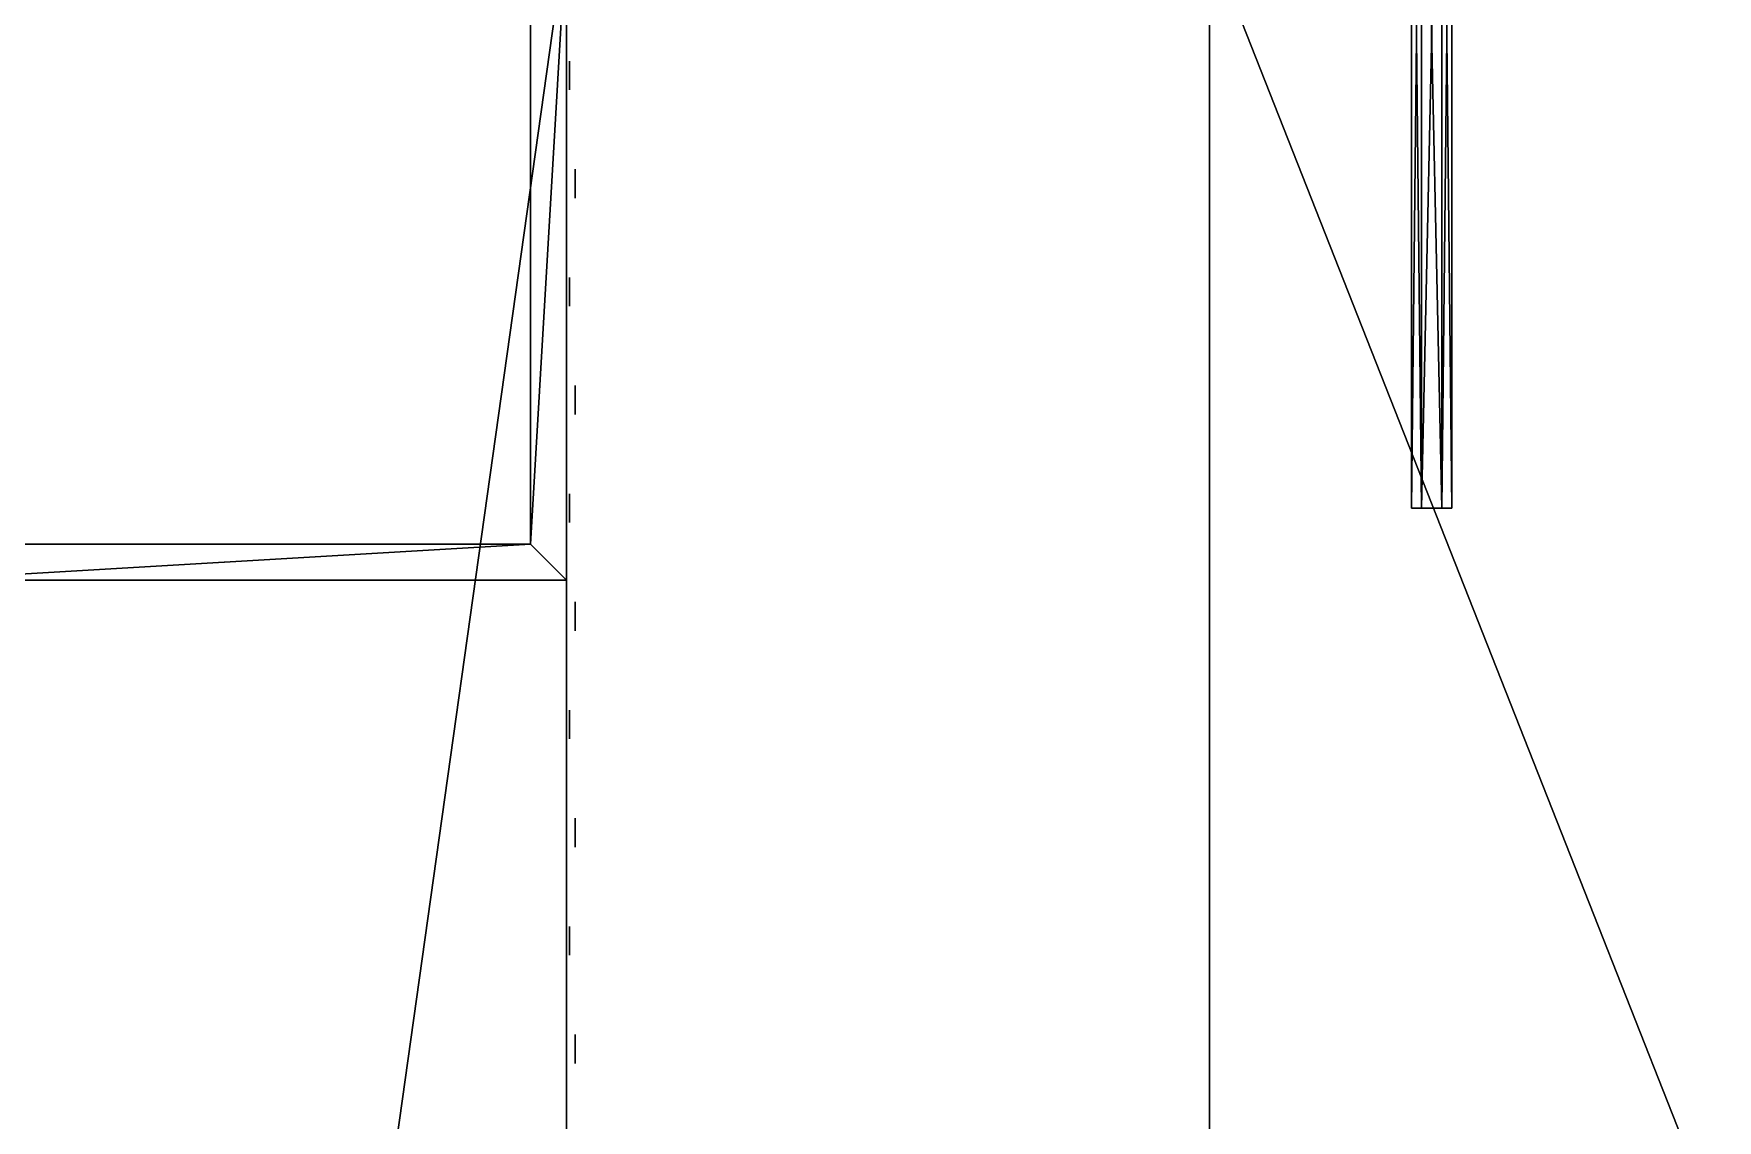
# Model space of a CAD drawing. Extents: x -22.3 to 67.4, y -36.4 to 41.8.
# Drawn here: x 56.35 to 62.19, y -20.53 to -16.76 of the extents above; entities that cross this region are included whole.
import ezdxf

# ---------------------------------------------------------------- set-up
doc = ezdxf.new("R2010")
doc.units = 0
doc.layers.get('0').update_dxf_attribs({"linetype": 'CONTINUOUS'})

# ---------------------------------------------------------------- blocks, each defined once
blk = doc.blocks.new('11ZSUN04')
at = {"color": 253, "linetype": 'BYBLOCK'}
mesh = blk.add_polyface(dxfattribs=at)
corners = [(19.93, 18.2639, 0.25), (19.93, 15, 0.25), (19.965, 15, 0.3106), (19.965, 18.2639, 0.3106), (20.035, 15, 0.3106), (20.035, 18.2639, 0.3106), (20.07, 15, 0.25), (20.07, 18.2639, 0.25), (20.035, 15, 0.1894), (20.035, 18.2639, 0.1894), (19.965, 15, 0.1894), (19.965, 18.2639, 0.1894), (20.0625, 18.5106, 0.25), (20.0495, 18.2639, 0.2995), (20.042, 18.5094, 0.2995), (20, 18.2639, 0.32), (19.9926, 18.5064, 0.32), (19.9505, 18.2639, 0.2995), (19.9432, 18.5034, 0.2995), (19.9228, 18.5022, 0.25), (19.9505, 18.2639, 0.2005), (19.9432, 18.5034, 0.2005), (20, 18.2639, 0.18), (19.9926, 18.5064, 0.18), (20.0495, 18.2639, 0.2005), (20.042, 18.5094, 0.2005), (20.0401, 18.7565, 0.25), (20.0197, 18.754, 0.2995), (19.9706, 18.748, 0.32), (19.9215, 18.742, 0.2995), (19.9011, 18.7395, 0.25), (19.9215, 18.742, 0.2005), (19.9706, 18.748, 0.18), (20.0197, 18.754, 0.2005), (20.0028, 19.0005, 0.25), (19.9826, 18.9968, 0.2995), (19.9339, 18.9878, 0.32), (19.8853, 18.9789, 0.2995), (19.8651, 18.9752, 0.25), (19.8853, 18.9789, 0.2005), (19.9339, 18.9878, 0.18), (19.9826, 18.9968, 0.2005), (19.9508, 19.2418, 0.25), (19.9309, 19.2369, 0.2995), (19.8828, 19.225, 0.32), (19.8348, 19.2131, 0.2995), (19.8149, 19.2082, 0.25), (19.8348, 19.2131, 0.2005), (19.8828, 19.225, 0.18), (19.9309, 19.2369, 0.2005), (19.8842, 19.4796, 0.25), (19.8646, 19.4734, 0.2995), (19.8174, 19.4586, 0.32), (19.7702, 19.4439, 0.2995), (19.7506, 19.4377, 0.25), (19.7702, 19.4439, 0.2005), (19.8174, 19.4586, 0.18), (19.8646, 19.4734, 0.2005), (19.8034, 19.7128, 0.25), (19.7842, 19.7055, 0.2995), (19.738, 19.6879, 0.32), (19.6917, 19.6703, 0.2995), (19.6725, 19.663, 0.25), (19.6917, 19.6703, 0.2005), (19.738, 19.6879, 0.18), (19.7842, 19.7055, 0.2005), (18.4512, 22.8691, 0.25), (18.4839, 22.8815, 0.3106), (19.7052, 19.6754, 0.3106), (18.5493, 22.9065, 0.3106), (19.7707, 19.7003, 0.3106), (18.582, 22.9189, 0.25), (18.5493, 22.9065, 0.1894), (19.7707, 19.7003, 0.1894), (18.4839, 22.8815, 0.1894), (19.7052, 19.6754, 0.1894), (19.4511, 24.32, 0.25), (19.112, 24.2649, 0.25), (19.4511, 24.2995, 0.2995), (19.1185, 24.2454, 0.2995), (19.4511, 24.25, 0.32), (19.1342, 24.1985, 0.32), (19.4511, 24.2005, 0.2995), (19.1498, 24.1515, 0.2995), (19.4511, 24.18, 0.25), (19.1563, 24.1321, 0.25), (19.4511, 24.2005, 0.2005), (19.1498, 24.1515, 0.2005), (19.4511, 24.25, 0.18), (19.1342, 24.1985, 0.18), (19.4511, 24.2995, 0.2005), (19.1185, 24.2454, 0.2005), (18.8078, 24.1051, 0.25), (18.8202, 24.0887, 0.2995), (18.8499, 24.0491, 0.32), (18.8797, 24.0096, 0.2995), (18.892, 23.9932, 0.25), (18.8797, 24.0096, 0.2005), (18.8499, 24.0491, 0.18), (18.8202, 24.0887, 0.2005), (18.57, 23.8572, 0.25), (18.5869, 23.8455, 0.2995), (18.6277, 23.8175, 0.32), (18.6684, 23.7894, 0.2995), (18.6853, 23.7777, 0.25), (18.6684, 23.7894, 0.2005), (18.6277, 23.8175, 0.18), (18.5869, 23.8455, 0.2005), (18.423, 23.5467, 0.25), (18.4427, 23.541, 0.2995), (18.4903, 23.5273, 0.32), (18.5378, 23.5135, 0.2995), (18.5575, 23.5079, 0.25), (18.5378, 23.5135, 0.2005), (18.4903, 23.5273, 0.18), (18.4427, 23.541, 0.2005), (18.382, 23.2056, 0.25), (18.4025, 23.2064, 0.2995), (18.4519, 23.2085, 0.32), (18.5014, 23.2106, 0.2995), (18.5219, 23.2114, 0.25), (18.5014, 23.2106, 0.2005), (18.4519, 23.2085, 0.18), (18.4025, 23.2064, 0.2005), (18.4703, 22.8764, 0.2995), (18.5166, 22.894, 0.32), (18.5628, 22.9116, 0.2995), (18.5628, 22.9116, 0.2005), (18.5166, 22.894, 0.18), (18.4703, 22.8764, 0.2005), (20.88, 24.32, 0.25), (19.4511, 24.285, 0.3106), (20.88, 24.285, 0.3106), (19.4511, 24.215, 0.3106), (20.88, 24.215, 0.3106), (20.88, 24.18, 0.25), (19.4511, 24.215, 0.1894), (20.88, 24.215, 0.1894), (19.4511, 24.285, 0.1894), (20.88, 24.285, 0.1894)]
mesh.append_faces([[corners[k] for k in face] for face in [(10, 1, 11), (0, 11, 1), (7, 12, 13), (14, 13, 12), (13, 14, 15), (16, 15, 14), (15, 16, 17), (18, 17, 16), (17, 18, 0), (19, 0, 18), (0, 19, 20), (21, 20, 19), (20, 21, 22), (23, 22, 21), (22, 23, 24), (25, 24, 23), (12, 26, 14), (27, 14, 26), (14, 27, 16), (28, 16, 27), (16, 28, 18), (29, 18, 28), (18, 29, 19), (30, 19, 29), (19, 30, 21), (31, 21, 30), (21, 31, 23), (32, 23, 31), (23, 32, 25), (33, 25, 32), (26, 34, 27), (35, 27, 34), (27, 35, 28), (36, 28, 35), (28, 36, 29), (37, 29, 36), (29, 37, 30), (38, 30, 37), (30, 38, 31), (39, 31, 38), (31, 39, 32), (40, 32, 39), (32, 40, 33), (41, 33, 40), (34, 42, 35), (43, 35, 42), (35, 43, 36), (44, 36, 43), (36, 44, 37), (45, 37, 44), (37, 45, 38), (46, 38, 45), (38, 46, 39), (47, 39, 46), (39, 47, 40), (48, 40, 47), (40, 48, 41), (49, 41, 48), (42, 50, 43), (51, 43, 50), (43, 51, 44), (52, 44, 51), (44, 52, 45), (53, 45, 52), (45, 53, 46), (54, 46, 53), (46, 54, 47), (55, 47, 54), (47, 55, 48), (56, 48, 55), (48, 56, 49), (57, 49, 56), (50, 58, 51), (59, 51, 58), (51, 59, 52), (60, 52, 59), (52, 60, 53), (61, 53, 60), (53, 61, 54), (62, 54, 61), (54, 62, 55), (63, 55, 62), (55, 63, 56), (64, 56, 63), (56, 64, 57), (65, 57, 64), (66, 62, 67), (68, 67, 62), (67, 68, 69), (70, 69, 68), (69, 70, 71), (58, 71, 70), (71, 58, 72), (73, 72, 58), (72, 73, 74), (75, 74, 73), (76, 77, 78), (79, 78, 77), (78, 79, 80), (81, 80, 79), (80, 81, 82), (83, 82, 81), (82, 83, 84), (85, 84, 83), (84, 85, 86), (87, 86, 85), (86, 87, 88), (89, 88, 87), (88, 89, 90), (91, 90, 89), (77, 92, 79), (93, 79, 92), (79, 93, 81), (94, 81, 93), (81, 94, 83), (95, 83, 94), (83, 95, 85), (96, 85, 95), (85, 96, 87), (97, 87, 96), (87, 97, 89), (98, 89, 97), (89, 98, 91), (99, 91, 98), (92, 100, 93), (101, 93, 100), (93, 101, 94), (102, 94, 101), (94, 102, 95), (103, 95, 102), (95, 103, 96), (104, 96, 103), (96, 104, 97), (105, 97, 104), (97, 105, 98), (106, 98, 105), (98, 106, 99), (107, 99, 106), (100, 108, 101), (109, 101, 108), (101, 109, 102), (110, 102, 109), (102, 110, 103), (111, 103, 110), (103, 111, 104), (112, 104, 111), (104, 112, 105), (113, 105, 112), (105, 113, 106), (114, 106, 113), (106, 114, 107), (115, 107, 114), (108, 116, 109), (117, 109, 116), (109, 117, 110), (118, 110, 117), (110, 118, 111), (119, 111, 118), (111, 119, 112), (120, 112, 119), (112, 120, 113), (121, 113, 120), (113, 121, 114), (122, 114, 121), (114, 122, 115), (123, 115, 122), (116, 66, 117), (124, 117, 66), (117, 124, 118), (125, 118, 124), (118, 125, 119), (126, 119, 125), (119, 126, 120), (71, 120, 126), (120, 71, 121), (127, 121, 71), (121, 127, 122), (128, 122, 127), (122, 128, 123), (129, 123, 128), (138, 76, 139), (130, 139, 76)]], dxfattribs={"vtx1": -1, "color": 253})
mesh.append_faces([[corners[k] for k in face] for face in [(0, 1, 2), (2, 3, 0), (3, 2, 4), (4, 5, 3), (5, 4, 6), (6, 7, 5), (7, 6, 8), (8, 9, 7), (9, 8, 10), (10, 11, 9), (7, 24, 25), (25, 12, 7), (12, 25, 33), (33, 26, 12), (26, 33, 41), (41, 34, 26), (34, 41, 49), (49, 42, 34), (42, 49, 57), (57, 50, 42), (50, 57, 65), (65, 58, 50), (66, 74, 75), (75, 62, 66), (76, 90, 91), (91, 77, 76), (77, 91, 99), (99, 92, 77), (92, 99, 107), (107, 100, 92), (100, 107, 115), (115, 108, 100), (108, 115, 123), (123, 116, 108), (116, 123, 129), (129, 66, 116), (130, 76, 131), (131, 132, 130), (132, 131, 133), (133, 134, 132), (134, 133, 84), (84, 135, 134), (135, 84, 136), (136, 137, 135), (137, 136, 138), (138, 139, 137)]], dxfattribs={"vtx2": -1, "color": 253})
mesh = blk.add_polyface(dxfattribs=at)
corners = [(3.25, 14.75), (3.25, 17), (3.25, 14.75, 0.375), (3.25, 17, 0.375), (1, 17), (1, 17, 0.375), (1, 14.75), (1, 14.75, 0.375), (3.125, 14.875, 0.375), (3.125, 16.875, 0.375), (3.125, 14.875, 0.5), (3.125, 16.875, 0.5), (1.125, 16.875, 0.375), (1.125, 16.875, 0.5), (1.125, 14.875, 0.375), (1.125, 14.875, 0.5), (3.25, 1), (3.25, 3.25), (3.25, 1, 0.375), (3.25, 3.25, 0.375), (1, 3.25), (1, 3.25, 0.375), (1, 1), (1, 1, 0.375), (3.125, 1.125, 0.375), (3.125, 3.125, 0.375), (3.125, 1.125, 0.5), (3.125, 3.125, 0.5), (1.125, 3.125, 0.375), (1.125, 3.125, 0.5), (1.125, 1.125, 0.375), (1.125, 1.125, 0.5), (17, 14.75), (17, 17), (17, 14.75, 0.375), (17, 17, 0.375), (14.75, 17), (14.75, 17, 0.375), (14.75, 14.75), (14.75, 14.75, 0.375), (16.875, 14.875, 0.375), (16.875, 16.875, 0.375), (16.875, 14.875, 0.5), (16.875, 16.875, 0.5), (14.875, 16.875, 0.375), (14.875, 16.875, 0.5), (14.875, 14.875, 0.375), (14.875, 14.875, 0.5), (14.875, 1.125, 0.375), (14.75, 1, 0.375), (16.875, 1.125, 0.375), (17, 1, 0.375), (14.875, 3.125, 0.375), (14.75, 3.25, 0.375), (16.875, 3.125, 0.375), (17, 3.25, 0.375), (16.875, 1.125, 0.5), (16.875, 3.125, 0.5), (14.875, 3.125, 0.5), (14.875, 1.125, 0.5), (17, 1), (17, 3.25), (14.75, 3.25), (14.75, 1)]
mesh.append_faces([[corners[k] for k in face] for face in [(0, 1, 2), (1, 4, 3), (4, 6, 5), (6, 0, 7), (8, 9, 10), (9, 12, 11), (12, 14, 13), (14, 8, 15), (9, 3, 12), (5, 12, 3), (14, 7, 8), (2, 8, 7), (16, 17, 18), (17, 20, 19), (20, 22, 21), (22, 16, 23), (24, 25, 26), (25, 28, 27), (28, 30, 29), (30, 24, 31), (25, 19, 28), (21, 28, 19), (30, 23, 24), (18, 24, 23), (32, 33, 34), (33, 36, 35), (36, 38, 37), (38, 32, 39), (40, 41, 42), (41, 44, 43), (44, 46, 45), (46, 40, 47), (41, 35, 44), (37, 44, 35), (46, 39, 40), (34, 40, 39), (48, 49, 50), (51, 50, 49), (54, 55, 52), (53, 52, 55), (50, 54, 56), (54, 52, 57), (52, 48, 58), (48, 50, 59), (60, 61, 51), (61, 62, 55), (62, 63, 53), (63, 60, 49)]], dxfattribs={"vtx1": -1, "color": 253})
mesh.append_faces([[corners[k] for k in face] for face in [(1, 3, 2), (4, 5, 3), (6, 7, 5), (0, 2, 7), (9, 11, 10), (12, 13, 11), (14, 15, 13), (8, 10, 15), (8, 2, 3), (3, 9, 8), (12, 5, 7), (7, 14, 12), (17, 19, 18), (20, 21, 19), (22, 23, 21), (16, 18, 23), (25, 27, 26), (28, 29, 27), (30, 31, 29), (24, 26, 31), (24, 18, 19), (19, 25, 24), (28, 21, 23), (23, 30, 28), (33, 35, 34), (36, 37, 35), (38, 39, 37), (32, 34, 39), (41, 43, 42), (44, 45, 43), (46, 47, 45), (40, 42, 47), (40, 34, 35), (35, 41, 40), (44, 37, 39), (39, 46, 44), (52, 53, 49), (49, 48, 52), (50, 51, 55), (55, 54, 50), (54, 57, 56), (52, 58, 57), (48, 59, 58), (50, 56, 59), (61, 55, 51), (62, 53, 55), (63, 49, 53), (60, 51, 49)]], dxfattribs={"vtx2": -1, "color": 253})
at = {"color": 0, "linetype": 'BYBLOCK'}
mesh = blk.add_polyface(dxfattribs=at)
corners = [(19.23, -0.779, 1.8117), (19.23, -0.779, 1.0617), (26.23, -0.779), (26.23, -0.779, 0.75), (19.23, 16.971, 1.0617), (19.23, 16.971, 1.8117), (26.23, 16.971, 0.75), (14.75, 1, 0.5), (17, 1, 0.5), (14.75, 1, 2.75), (17, 1, 2.75), (17, 17, 0.5), (17, 17, 2.75), (14.846, 9, 5.525), (14.6916, 12.6814, 5.625), (14.8408, 9, 5.625), (14.8408, 9, 18.2), (14.846, 9, 18.3), (14.6916, 5.3186, 18.2), (14.6948, 5.3178, 18.3), (14.2451, 1.6613, 18.2), (14.2423, 1.6604, 18.3), (14.7248, 5.3178, 18.3), (14.876, 9, 18.3), (14.8437, 9, 18.6), (14.6925, 5.1943, 18.6), (14.2723, 1.6604, 18.3), (14.24, 1.4125, 18.6), (14.9005, 9, 17.1), (14.7687, 12.255, 17.1), (14.8708, 9, 18.2), (14.7216, 5.3186, 18.2), (14.7687, 5.745, 17.1), (14.3741, 2.5114, 17.1), (14.2751, 1.6613, 18.2), (14.24, 5.2063, 18.6), (14.24, 9, 18.6), (14.6916, 12.6814, 18.2), (14.7229, 5.6993, 16.9703), (14.3487, 2.6736, 16.9703), (14.8619, 9, 16.9703), (14.8437, 9, 5.225), (14.6925, 5.1943, 5.225), (14.24, 5.2063, 5.225), (14.24, 9, 5.225), (14.7216, 5.3186, 5.625), (14.7687, 5.745, 6.725), (14.3741, 2.5114, 6.725), (14.2751, 1.6613, 5.625), (14.8708, 9, 5.625), (14.9005, 9, 6.725), (14.7687, 12.255, 6.725), (14.7248, 5.3178, 5.525), (14.2723, 1.6604, 5.525), (14.24, 1.4125, 5.225), (14.876, 9, 5.525), (14.6948, 5.3178, 5.525), (14.6916, 5.3186, 5.625), (14.2451, 1.6613, 5.625), (14.2423, 1.6604, 5.525), (14.7229, 5.6993, 6.8547), (14.3487, 2.6736, 6.8547), (14.8619, 9, 6.8547)]
mesh.append_faces([[corners[k] for k in face] for face in [(16, 17, 18), (18, 19, 20), (32, 31, 33), (38, 32, 39), (40, 32, 38), (45, 47, 48), (42, 53, 54), (41, 52, 42), (56, 58, 59), (13, 57, 56), (46, 61, 47), (51, 62, 50)]], dxfattribs={"vtx0": -1, "vtx1": -1, "color": 0})
mesh.append_faces([[corners[k] for k in face] for face in [(13, 14, 15), (36, 35, 24), (43, 44, 41)]], dxfattribs={"vtx0": -1, "vtx1": -1, "vtx2": -1, "color": 0})
mesh.append_faces([[corners[k] for k in face] for face in [(18, 17, 19), (20, 19, 21), (22, 24, 25), (26, 25, 27), (33, 31, 34), (17, 16, 37), (39, 32, 33), (40, 29, 28), (45, 46, 47), (56, 57, 58), (13, 15, 57), (46, 60, 61), (46, 62, 60)]], dxfattribs={"vtx0": -1, "vtx2": -1, "color": 0})
mesh.append_faces([[corners[k] for k in face] for face in [(1, 0, 4), (0, 3, 5), (3, 2, 6), (7, 8, 9), (8, 11, 10)]], dxfattribs={"vtx1": -1, "color": 0})
mesh.append_faces([[corners[k] for k in face] for face in [(22, 23, 24), (26, 22, 25), (28, 29, 30), (30, 31, 28), (32, 28, 31), (25, 24, 35), (28, 32, 40), (41, 42, 43), (45, 49, 50), (50, 46, 45), (51, 50, 49), (52, 53, 42), (55, 52, 41), (46, 50, 62)]], dxfattribs={"vtx1": -1, "vtx2": -1, "color": 0})
mesh.append_faces([[corners[k] for k in face] for face in [(0, 1, 2), (2, 3, 0), (8, 10, 9), (9, 10, 12)]], dxfattribs={"vtx2": -1, "color": 0})
mesh = blk.add_polyface(dxfattribs=at)
corners = [(19.23, 16.971, 1.8117), (19.23, 16.971, 1.0617), (19.23, -0.779, 1.8117), (26.23, 16.971, 0.75), (26.23, 16.971), (26.23, -0.779, 0.75), (26.23, -0.779), (14.5, 17, 1.375), (14.5, 16.93, 1.475), (14.5, 17, 1.875), (14.5, 16.93, 1.775), (14.75, 17, 1.875), (14.75, 17, 1.375), (17, 17, 0.5), (17, 17, 2.75), (17, 1, 2.75), (14.75, 17, 0.5), (14.75, 17, 2.75), (14.75, 1, 2.75), (14.846, 9, 5.525), (14.6948, 12.6822, 5.525), (14.6916, 12.6814, 5.625), (14.2423, 16.3396, 18.3), (14.6948, 12.6822, 18.3), (14.2451, 16.3387, 18.2), (14.6916, 12.6814, 18.2), (14.2723, 16.3396, 18.3), (14.24, 16.5875, 18.6), (14.6925, 12.8057, 18.6), (14.7248, 12.6822, 18.3), (14.8437, 9, 18.6), (14.876, 9, 18.3), (14.2751, 16.3387, 18.2), (14.7216, 12.6814, 18.2), (14.3741, 15.4886, 17.1), (14.7687, 12.255, 17.1), (14.8708, 9, 18.2), (14.24, 12.7937, 18.6), (14.24, 9, 18.6), (14.846, 9, 18.3), (14.3684, 15.5264, 17.0924), (14.3432, 15.3633, 16.9629), (14.3636, 15.5585, 17.0707), (14.3385, 15.3946, 16.9418), (14.7229, 12.3007, 16.9703), (14.8619, 9, 16.9703), (14.3487, 15.3264, 16.9703), (14.6925, 12.8057, 5.225), (14.8437, 9, 5.225), (14.24, 9, 5.225), (14.24, 12.7937, 5.225), (14.24, 16.5875, 5.225), (14.8708, 9, 5.625), (14.7216, 12.6814, 5.625), (14.7687, 12.255, 6.725), (14.2751, 16.3387, 5.625), (14.3741, 15.4886, 6.725), (14.7248, 12.6822, 5.525), (14.876, 9, 5.525), (14.2723, 16.3396, 5.525), (14.2423, 16.3396, 5.525), (14.2451, 16.3387, 5.625), (14.3684, 15.5264, 6.7326), (14.3636, 15.5585, 6.7543), (14.3385, 15.3946, 6.8832), (14.3432, 15.3633, 6.8621), (14.7229, 12.3007, 6.8547), (14.8619, 9, 6.8547), (14.3487, 15.3264, 6.8547), (14.8408, 9, 5.625)]
mesh.append_faces([[corners[k] for k in face] for face in [(9, 11, 7), (12, 7, 11), (24, 23, 25), (26, 28, 29), (29, 30, 31), (34, 33, 35), (39, 25, 23), (44, 35, 45), (46, 35, 44), (47, 57, 48), (51, 59, 47), (69, 19, 21)]], dxfattribs={"vtx0": -1, "vtx1": -1, "color": 0})
mesh.append_faces([[corners[k] for k in face] for face in [(19, 20, 21), (37, 38, 28), (49, 50, 47)]], dxfattribs={"vtx0": -1, "vtx1": -1, "vtx2": -1, "color": 0})
mesh.append_faces([[corners[k] for k in face] for face in [(26, 27, 28), (29, 28, 30), (53, 56, 54), (48, 57, 58), (47, 59, 57), (20, 61, 21), (54, 66, 67), (54, 68, 66), (21, 19, 20)]], dxfattribs={"vtx0": -1, "vtx2": -1, "color": 0})
mesh.append_faces([[corners[k] for k in face] for face in [(0, 1, 2), (3, 4, 0), (1, 0, 4), (3, 0, 5), (4, 3, 6), (7, 8, 9), (10, 9, 8), (13, 16, 14)]], dxfattribs={"vtx1": -1, "color": 0})
mesh.append_faces([[corners[k] for k in face] for face in [(22, 23, 24), (32, 33, 34), (33, 36, 35), (28, 27, 37), (30, 28, 38), (40, 34, 41), (42, 40, 43), (34, 35, 46), (47, 48, 49), (51, 47, 50), (52, 53, 54), (53, 55, 56), (20, 60, 61), (62, 63, 64), (56, 62, 65), (54, 56, 68)]], dxfattribs={"vtx1": -1, "vtx2": -1, "color": 0})
mesh.append_faces([[corners[k] for k in face] for face in [(13, 14, 15), (16, 17, 14), (14, 17, 18)]], dxfattribs={"vtx2": -1, "color": 0})
at = {"color": 253, "linetype": 'BYBLOCK'}
mesh = blk.add_polyface(dxfattribs=at)
corners = [(17.03, 16.1683, 1.275), (17.03, 16.125, 1.25), (17.03, 16.175, 1.25), (17.03, 16.1683, 1.225), (17.01, 16.5433, 0.9), (17.01, 16.5, 0.875), (17.01, 16.55, 0.875), (17.01, 16.525, 0.9183), (17.01, 16.5, 0.925), (17.01, 16.475, 0.9183), (17.01, 16.4567, 0.9), (17.01, 16.45, 0.875), (17.01, 16.4567, 0.85), (17.01, 16.475, 0.8317), (17.01, 16.5, 0.825), (17.01, 16.525, 0.8317), (17.01, 16.5433, 0.85), (17.01, 16.5433, 1.65), (17.01, 16.5, 1.625), (17.01, 16.55, 1.625), (17.01, 16.525, 1.6683), (17.01, 16.5, 1.675), (17.01, 16.475, 1.6683), (17.01, 16.4567, 1.65), (17.01, 16.45, 1.625), (17.01, 16.4567, 1.6), (17.01, 16.475, 1.5817), (17.01, 16.5, 1.575), (17.01, 16.525, 1.5817), (17.01, 16.5433, 1.6), (17.01, 16.5433, 2.4), (17.01, 16.5, 2.375), (17.01, 16.55, 2.375), (17.01, 16.525, 2.4183), (17.01, 16.5, 2.425), (17.01, 16.475, 2.4183), (17.01, 16.4567, 2.4), (17.01, 16.45, 2.375), (17.01, 16.4567, 2.35), (17.01, 16.475, 2.3317), (17.01, 16.5, 2.325), (17.01, 16.525, 2.3317), (17.01, 16.5433, 2.35)]
mesh.append_faces([[corners[k] for k in face] for face in [(1, 3, 2), (5, 16, 6), (18, 29, 19), (31, 42, 32)]], dxfattribs={"color": 253})
mesh.append_faces([[corners[k] for k in face] for face in [(0, 1, 2), (4, 5, 6), (7, 5, 4), (8, 5, 7), (9, 5, 8), (10, 5, 9), (11, 5, 10), (12, 5, 11), (13, 5, 12), (14, 5, 13), (15, 5, 14), (16, 5, 15), (17, 18, 19), (20, 18, 17), (21, 18, 20), (22, 18, 21), (23, 18, 22), (24, 18, 23), (25, 18, 24), (26, 18, 25), (27, 18, 26), (28, 18, 27), (29, 18, 28), (30, 31, 32), (33, 31, 30), (34, 31, 33), (35, 31, 34), (36, 31, 35), (37, 31, 36), (38, 31, 37), (39, 31, 38), (40, 31, 39), (41, 31, 40), (42, 31, 41)]], dxfattribs={"vtx0": -1, "color": 253})
mesh = blk.add_polyface(dxfattribs=at)
corners = [(17.03, 16.1683, 2.025), (17.03, 16.125, 2), (17.03, 16.175, 2), (17.03, 16.15, 2.0433), (17.03, 16.125, 2.05), (17.03, 16.1, 2.0433), (17.03, 16.0817, 2.025), (17.03, 16.075, 2), (17.03, 16.0817, 1.975), (17.03, 16.1, 1.9567), (17.03, 16.125, 1.95), (17.03, 16.15, 1.9567), (17.03, 16.1683, 1.975), (17.03, 16.15, 1.2933), (17.03, 16.125, 1.25), (17.03, 16.1683, 1.275), (17.03, 16.125, 1.3), (17.03, 16.1, 1.2933), (17.03, 16.0817, 1.275), (17.03, 16.075, 1.25), (17.03, 16.0817, 1.225), (17.03, 16.1, 1.2067), (17.03, 16.125, 1.2), (17.03, 16.15, 1.2067), (17.03, 16.1683, 1.225), (17.01, 15.7933, 0.9), (17.01, 15.75, 0.875), (17.01, 15.8, 0.875), (17.01, 15.775, 0.9183), (17.01, 15.7933, 0.85), (17.01, 15.775, 0.8317), (17.01, 15.7933, 1.65), (17.01, 15.75, 1.625), (17.01, 15.8, 1.625), (17.01, 15.775, 1.6683), (17.01, 15.775, 1.5817), (17.01, 15.75, 1.575), (17.01, 15.7933, 1.6), (17.01, 15.7933, 2.4), (17.01, 15.75, 2.375), (17.01, 15.8, 2.375), (17.01, 15.775, 2.4183), (17.01, 15.75, 2.425), (17.01, 15.775, 2.3317), (17.01, 15.75, 2.325), (17.01, 15.7933, 2.35)]
mesh.append_faces([[corners[k] for k in face] for face in [(1, 12, 2), (26, 29, 27), (32, 37, 33), (39, 45, 40)]], dxfattribs={"color": 253})
mesh.append_faces([[corners[k] for k in face] for face in [(0, 1, 2), (3, 1, 0), (4, 1, 3), (5, 1, 4), (6, 1, 5), (7, 1, 6), (8, 1, 7), (9, 1, 8), (10, 1, 9), (11, 1, 10), (12, 1, 11), (13, 14, 15), (16, 14, 13), (17, 14, 16), (18, 14, 17), (19, 14, 18), (20, 14, 19), (21, 14, 20), (22, 14, 21), (23, 14, 22), (24, 14, 23), (25, 26, 27), (28, 26, 25), (29, 26, 30), (31, 32, 33), (34, 32, 31), (35, 32, 36), (37, 32, 35), (38, 39, 40), (41, 39, 38), (42, 39, 41), (43, 39, 44), (45, 39, 43)]], dxfattribs={"vtx0": -1, "color": 253})
mesh = blk.add_polyface(dxfattribs=at)
corners = [(17.03, 15.4183, 2.025), (17.03, 15.375, 2), (17.03, 15.425, 2), (17.03, 15.4, 2.0433), (17.03, 15.375, 2.05), (17.03, 15.35, 2.0433), (17.03, 15.375, 1.95), (17.03, 15.35, 1.9567), (17.03, 15.4, 1.9567), (17.03, 15.4183, 1.975), (17.03, 15.4183, 1.275), (17.03, 15.375, 1.25), (17.03, 15.425, 1.25), (17.03, 15.4, 1.2933), (17.03, 15.375, 1.3), (17.03, 15.35, 1.2933), (17.03, 15.35, 1.2067), (17.03, 15.3317, 1.225), (17.03, 15.375, 1.2), (17.03, 15.4, 1.2067), (17.03, 15.4183, 1.225), (17.01, 15.75, 0.925), (17.01, 15.75, 0.875), (17.01, 15.775, 0.9183), (17.01, 15.725, 0.9183), (17.01, 15.7067, 0.9), (17.01, 15.7, 0.875), (17.01, 15.7067, 0.85), (17.01, 15.725, 0.8317), (17.01, 15.75, 0.825), (17.01, 15.775, 0.8317), (17.01, 15.75, 1.675), (17.01, 15.75, 1.625), (17.01, 15.775, 1.6683), (17.01, 15.725, 1.6683), (17.01, 15.7067, 1.65), (17.01, 15.7, 1.625), (17.01, 15.7067, 1.6), (17.01, 15.725, 1.5817), (17.01, 15.75, 1.575), (17.01, 15.725, 2.4183), (17.01, 15.75, 2.375), (17.01, 15.75, 2.425), (17.01, 15.7067, 2.4), (17.01, 15.7, 2.375), (17.01, 15.7067, 2.35), (17.01, 15.725, 2.3317), (17.01, 15.75, 2.325)]
mesh.append_faces([[corners[k] for k in face] for face in [(1, 9, 2), (11, 20, 12)]], dxfattribs={"color": 253})
mesh.append_faces([[corners[k] for k in face] for face in [(0, 1, 2), (3, 1, 0), (4, 1, 3), (5, 1, 4), (6, 1, 7), (8, 1, 6), (9, 1, 8), (10, 11, 12), (13, 11, 10), (14, 11, 13), (15, 11, 14), (16, 11, 17), (18, 11, 16), (19, 11, 18), (20, 11, 19), (21, 22, 23), (24, 22, 21), (25, 22, 24), (26, 22, 25), (27, 22, 26), (28, 22, 27), (29, 22, 28), (30, 22, 29), (31, 32, 33), (34, 32, 31), (35, 32, 34), (36, 32, 35), (37, 32, 36), (38, 32, 37), (39, 32, 38), (40, 41, 42), (43, 41, 40), (44, 41, 43), (45, 41, 44), (46, 41, 45), (47, 41, 46)]], dxfattribs={"vtx0": -1, "color": 253})
mesh = blk.add_polyface(dxfattribs=at)
corners = [(17.03, 15.3317, 2.025), (17.03, 15.375, 2), (17.03, 15.35, 2.0433), (17.03, 15.325, 2), (17.03, 15.3317, 1.975), (17.03, 15.35, 1.9567), (17.03, 15.3317, 1.275), (17.03, 15.375, 1.25), (17.03, 15.35, 1.2933), (17.03, 15.325, 1.25), (17.03, 15.3317, 1.225), (17.01, 15.0433, 0.9), (17.01, 15, 0.875), (17.01, 15.05, 0.875), (17.01, 15.025, 0.9183), (17.01, 15, 0.925), (17.01, 14.975, 0.9183), (17.01, 14.9567, 0.9), (17.01, 14.975, 0.8317), (17.01, 14.9567, 0.85), (17.01, 15, 0.825), (17.01, 15.025, 0.8317), (17.01, 15.0433, 0.85), (17.01, 15.0433, 1.65), (17.01, 15, 1.625), (17.01, 15.05, 1.625), (17.01, 15.025, 1.6683), (17.01, 15, 1.675), (17.01, 14.975, 1.6683), (17.01, 14.9567, 1.65), (17.01, 14.975, 1.5817), (17.01, 14.9567, 1.6), (17.01, 15, 1.575), (17.01, 15.025, 1.5817), (17.01, 15.0433, 1.6), (17.01, 15.0433, 2.4), (17.01, 15, 2.375), (17.01, 15.05, 2.375), (17.01, 15.025, 2.4183), (17.01, 15, 2.425), (17.01, 14.975, 2.4183), (17.01, 14.9567, 2.4), (17.01, 14.975, 2.3317), (17.01, 14.9567, 2.35), (17.01, 15, 2.325), (17.01, 15.025, 2.3317), (17.01, 15.0433, 2.35)]
mesh.append_faces([[corners[k] for k in face] for face in [(12, 22, 13), (24, 34, 25), (36, 46, 37)]], dxfattribs={"color": 253})
mesh.append_faces([[corners[k] for k in face] for face in [(0, 1, 2), (3, 1, 0), (4, 1, 3), (5, 1, 4), (6, 7, 8), (9, 7, 6), (10, 7, 9), (11, 12, 13), (14, 12, 11), (15, 12, 14), (16, 12, 15), (17, 12, 16), (18, 12, 19), (20, 12, 18), (21, 12, 20), (22, 12, 21), (23, 24, 25), (26, 24, 23), (27, 24, 26), (28, 24, 27), (29, 24, 28), (30, 24, 31), (32, 24, 30), (33, 24, 32), (34, 24, 33), (35, 36, 37), (38, 36, 35), (39, 36, 38), (40, 36, 39), (41, 36, 40), (42, 36, 43), (44, 36, 42), (45, 36, 44), (46, 36, 45)]], dxfattribs={"vtx0": -1, "color": 253})
mesh = blk.add_polyface(dxfattribs=at)
corners = [(17.03, 14.6683, 2.025), (17.03, 14.625, 2), (17.03, 14.675, 2), (17.03, 14.65, 2.0433), (17.03, 14.625, 2.05), (17.03, 14.6, 2.0433), (17.03, 14.5817, 2.025), (17.03, 14.575, 2), (17.03, 14.5817, 1.975), (17.03, 14.6, 1.9567), (17.03, 14.625, 1.95), (17.03, 14.65, 1.9567), (17.03, 14.6683, 1.975), (17.03, 14.6683, 1.275), (17.03, 14.625, 1.25), (17.03, 14.675, 1.25), (17.03, 14.65, 1.2933), (17.03, 14.625, 1.3), (17.03, 14.6, 1.2933), (17.03, 14.5817, 1.275), (17.03, 14.575, 1.25), (17.03, 14.5817, 1.225), (17.03, 14.6, 1.2067), (17.03, 14.625, 1.2), (17.03, 14.65, 1.2067), (17.03, 14.6683, 1.225), (17.01, 14.95, 0.875), (17.01, 15, 0.875), (17.01, 14.9567, 0.9), (17.01, 14.9567, 0.85), (17.01, 14.95, 1.625), (17.01, 15, 1.625), (17.01, 14.9567, 1.65), (17.01, 14.9567, 1.6), (17.01, 14.95, 2.375), (17.01, 15, 2.375), (17.01, 14.9567, 2.4), (17.01, 14.9567, 2.35), (17.01, 14.2933, 0.9), (17.01, 14.25, 0.875), (17.01, 14.3, 0.875), (17.01, 14.2933, 0.85), (17.01, 14.2933, 1.65), (17.01, 14.25, 1.625), (17.01, 14.3, 1.625), (17.01, 14.2933, 1.6), (17.01, 14.2933, 2.4), (17.01, 14.25, 2.375), (17.01, 14.3, 2.375), (17.01, 14.275, 2.4183), (17.01, 14.2933, 2.35), (17.01, 14.275, 2.3317)]
mesh.append_faces([[corners[k] for k in face] for face in [(1, 12, 2), (14, 25, 15), (39, 41, 40), (43, 45, 44), (47, 50, 48)]], dxfattribs={"color": 253})
mesh.append_faces([[corners[k] for k in face] for face in [(0, 1, 2), (3, 1, 0), (4, 1, 3), (5, 1, 4), (6, 1, 5), (7, 1, 6), (8, 1, 7), (9, 1, 8), (10, 1, 9), (11, 1, 10), (12, 1, 11), (13, 14, 15), (16, 14, 13), (17, 14, 16), (18, 14, 17), (19, 14, 18), (20, 14, 19), (21, 14, 20), (22, 14, 21), (23, 14, 22), (24, 14, 23), (25, 14, 24), (26, 27, 28), (29, 27, 26), (30, 31, 32), (33, 31, 30), (34, 35, 36), (37, 35, 34), (38, 39, 40), (42, 43, 44), (46, 47, 48), (49, 47, 46), (50, 47, 51)]], dxfattribs={"vtx0": -1, "color": 253})
mesh = blk.add_polyface(dxfattribs=at)
corners = [(17.03, 13.9183, 2.025), (17.03, 13.875, 2), (17.03, 13.925, 2), (17.03, 13.9, 2.0433), (17.03, 13.9183, 1.975), (17.03, 13.9, 1.9567), (17.03, 13.9183, 1.275), (17.03, 13.875, 1.25), (17.03, 13.925, 1.25), (17.03, 13.9, 1.2933), (17.03, 13.9, 1.2067), (17.03, 13.875, 1.2), (17.03, 13.9183, 1.225), (17.01, 14.275, 0.9183), (17.01, 14.25, 0.875), (17.01, 14.2933, 0.9), (17.01, 14.25, 0.925), (17.01, 14.225, 0.9183), (17.01, 14.2067, 0.9), (17.01, 14.2, 0.875), (17.01, 14.2067, 0.85), (17.01, 14.225, 0.8317), (17.01, 14.25, 0.825), (17.01, 14.275, 0.8317), (17.01, 14.2933, 0.85), (17.01, 14.275, 1.6683), (17.01, 14.25, 1.625), (17.01, 14.2933, 1.65), (17.01, 14.25, 1.675), (17.01, 14.225, 1.6683), (17.01, 14.2067, 1.65), (17.01, 14.2, 1.625), (17.01, 14.2067, 1.6), (17.01, 14.225, 1.5817), (17.01, 14.25, 1.575), (17.01, 14.275, 1.5817), (17.01, 14.2933, 1.6), (17.01, 14.25, 2.425), (17.01, 14.25, 2.375), (17.01, 14.275, 2.4183), (17.01, 14.225, 2.4183), (17.01, 14.2067, 2.4), (17.01, 14.2, 2.375), (17.01, 14.2067, 2.35), (17.01, 14.225, 2.3317), (17.01, 14.25, 2.325), (17.01, 14.275, 2.3317)]
mesh.append_faces([[corners[k] for k in face] for face in [(1, 4, 2), (7, 12, 8)]], dxfattribs={"color": 253})
mesh.append_faces([[corners[k] for k in face] for face in [(0, 1, 2), (3, 1, 0), (4, 1, 5), (6, 7, 8), (9, 7, 6), (10, 7, 11), (12, 7, 10), (13, 14, 15), (16, 14, 13), (17, 14, 16), (18, 14, 17), (19, 14, 18), (20, 14, 19), (21, 14, 20), (22, 14, 21), (23, 14, 22), (24, 14, 23), (25, 26, 27), (28, 26, 25), (29, 26, 28), (30, 26, 29), (31, 26, 30), (32, 26, 31), (33, 26, 32), (34, 26, 33), (35, 26, 34), (36, 26, 35), (37, 38, 39), (40, 38, 37), (41, 38, 40), (42, 38, 41), (43, 38, 42), (44, 38, 43), (45, 38, 44), (46, 38, 45)]], dxfattribs={"vtx0": -1, "color": 253})
mesh = blk.add_polyface(dxfattribs=at)
corners = [(17.03, 13.875, 2.05), (17.03, 13.875, 2), (17.03, 13.9, 2.0433), (17.03, 13.85, 2.0433), (17.03, 13.8317, 2.025), (17.03, 13.825, 2), (17.03, 13.8317, 1.975), (17.03, 13.85, 1.9567), (17.03, 13.875, 1.95), (17.03, 13.9, 1.9567), (17.03, 13.875, 1.3), (17.03, 13.875, 1.25), (17.03, 13.9, 1.2933), (17.03, 13.85, 1.2933), (17.03, 13.8317, 1.275), (17.03, 13.825, 1.25), (17.03, 13.8317, 1.225), (17.03, 13.85, 1.2067), (17.03, 13.875, 1.2), (17.01, 13.5433, 0.9), (17.01, 13.5, 0.875), (17.01, 13.55, 0.875), (17.01, 13.525, 0.9183), (17.01, 13.5, 0.925), (17.01, 13.5, 0.825), (17.01, 13.475, 0.8317), (17.01, 13.525, 0.8317), (17.01, 13.5433, 0.85), (17.01, 13.5433, 1.65), (17.01, 13.5, 1.625), (17.01, 13.55, 1.625), (17.01, 13.525, 1.6683), (17.01, 13.5, 1.675), (17.01, 13.475, 1.6683), (17.01, 13.5, 1.575), (17.01, 13.475, 1.5817), (17.01, 13.525, 1.5817), (17.01, 13.5433, 1.6), (17.01, 13.5433, 2.4), (17.01, 13.5, 2.375), (17.01, 13.55, 2.375), (17.01, 13.525, 2.4183), (17.01, 13.5, 2.425), (17.01, 13.475, 2.4183), (17.01, 13.5, 2.325), (17.01, 13.475, 2.3317), (17.01, 13.525, 2.3317), (17.01, 13.5433, 2.35)]
mesh.append_faces([[corners[k] for k in face] for face in [(20, 27, 21), (29, 37, 30), (39, 47, 40)]], dxfattribs={"color": 253})
mesh.append_faces([[corners[k] for k in face] for face in [(0, 1, 2), (3, 1, 0), (4, 1, 3), (5, 1, 4), (6, 1, 5), (7, 1, 6), (8, 1, 7), (9, 1, 8), (10, 11, 12), (13, 11, 10), (14, 11, 13), (15, 11, 14), (16, 11, 15), (17, 11, 16), (18, 11, 17), (19, 20, 21), (22, 20, 19), (23, 20, 22), (24, 20, 25), (26, 20, 24), (27, 20, 26), (28, 29, 30), (31, 29, 28), (32, 29, 31), (33, 29, 32), (34, 29, 35), (36, 29, 34), (37, 29, 36), (38, 39, 40), (41, 39, 38), (42, 39, 41), (43, 39, 42), (44, 39, 45), (46, 39, 44), (47, 39, 46)]], dxfattribs={"vtx0": -1, "color": 253})
mesh = blk.add_polyface(dxfattribs=at)
corners = [(17.03, 13.1683, 2.025), (17.03, 13.125, 2), (17.03, 13.175, 2), (17.03, 13.15, 2.0433), (17.03, 13.125, 2.05), (17.03, 13.1, 2.0433), (17.03, 13.0817, 2.025), (17.03, 13.075, 2), (17.03, 13.0817, 1.975), (17.03, 13.1, 1.9567), (17.03, 13.125, 1.95), (17.03, 13.15, 1.9567), (17.03, 13.1683, 1.975), (17.03, 13.1683, 1.275), (17.03, 13.125, 1.25), (17.03, 13.175, 1.25), (17.03, 13.15, 1.2933), (17.03, 13.125, 1.3), (17.03, 13.1, 1.2933), (17.03, 13.0817, 1.275), (17.03, 13.075, 1.25), (17.03, 13.0817, 1.225), (17.03, 13.1, 1.2067), (17.03, 13.125, 1.2), (17.03, 13.15, 1.2067), (17.03, 13.1683, 1.225), (17.01, 13.475, 0.9183), (17.01, 13.5, 0.875), (17.01, 13.5, 0.925), (17.01, 13.4567, 0.9), (17.01, 13.45, 0.875), (17.01, 13.4567, 0.85), (17.01, 13.475, 0.8317), (17.01, 13.4567, 1.65), (17.01, 13.5, 1.625), (17.01, 13.475, 1.6683), (17.01, 13.45, 1.625), (17.01, 13.4567, 1.6), (17.01, 13.475, 1.5817), (17.01, 13.4567, 2.4), (17.01, 13.5, 2.375), (17.01, 13.475, 2.4183), (17.01, 13.45, 2.375), (17.01, 13.4567, 2.35), (17.01, 13.475, 2.3317)]
mesh.append_faces([[corners[k] for k in face] for face in [(1, 12, 2), (14, 25, 15)]], dxfattribs={"color": 253})
mesh.append_faces([[corners[k] for k in face] for face in [(0, 1, 2), (3, 1, 0), (4, 1, 3), (5, 1, 4), (6, 1, 5), (7, 1, 6), (8, 1, 7), (9, 1, 8), (10, 1, 9), (11, 1, 10), (12, 1, 11), (13, 14, 15), (16, 14, 13), (17, 14, 16), (18, 14, 17), (19, 14, 18), (20, 14, 19), (21, 14, 20), (22, 14, 21), (23, 14, 22), (24, 14, 23), (25, 14, 24), (26, 27, 28), (29, 27, 26), (30, 27, 29), (31, 27, 30), (32, 27, 31), (33, 34, 35), (36, 34, 33), (37, 34, 36), (38, 34, 37), (39, 40, 41), (42, 40, 39), (43, 40, 42), (44, 40, 43)]], dxfattribs={"vtx0": -1, "color": 253})

msp = doc.modelspace()

# ---------------------------------------------------------------- block references
msp.add_blockref('11ZSUN04', (41.201, -33.4055, 1.8039))

doc.saveas('drawing.dxf')
